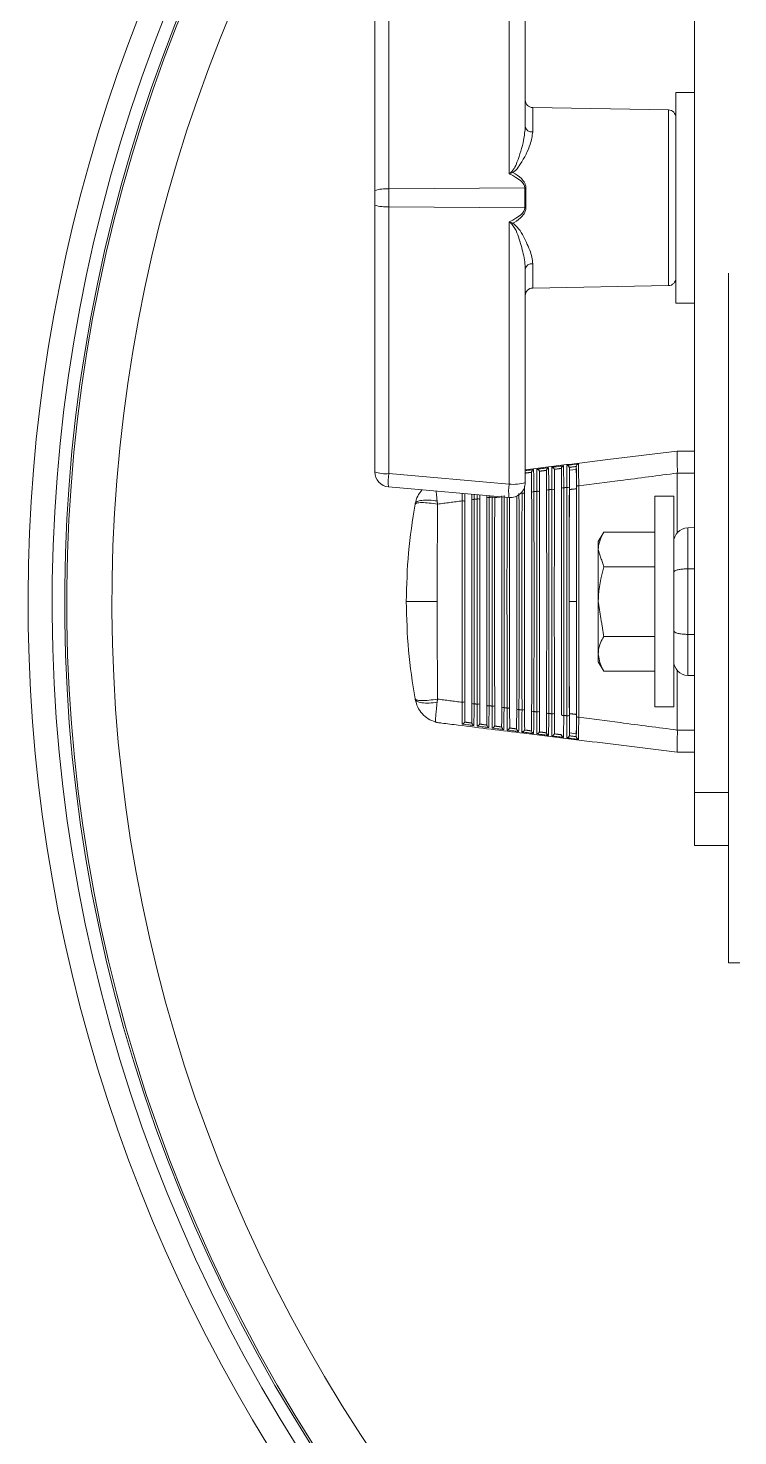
# Model space of a CAD drawing. Extents: x 2 to 136, y 1 to 99.
# Drawn here: x 122.19 to 125.14, y 41.83 to 47.67 of the extents above; entities that cross this region are included whole.
import ezdxf

# ---------------------------------------------------------------- set-up
doc = ezdxf.new("R2010")
doc.units = 0
doc.header["$MEASUREMENT"] = 0
doc.linetypes.add('SLD-Solid', pattern=[0])
doc.layers.add('OBJECT', color=7, linetype='CONTINUOUS')

msp = doc.modelspace()

# ---------------------------------------------------------------- linework, layer by layer
at = {"layer": 'OBJECT', "linetype": 'SLD-Solid', "lineweight": 15}
for p, q in [((124.9586, 44.4974), (124.9586, 53.47)), ((124.1888, 47.0656), (124.1888, 48.1549)), ((123.6306, 46.9962), (123.6306, 48.1043)), ((123.6888, 48.1111), (123.6888, 47.003)), ((124.2556, 48.148), (124.2556, 47.2626)), ((124.9586, 47.4037), (124.8806, 47.4037)), ((124.8806, 47.4037), (124.8806, 46.5287)), ((124.8499, 47.3309), (124.2863, 47.3407)), ((124.2863, 47.3407), (124.2863, 47.2397)), ((124.8499, 46.9662), (124.8499, 47.3309)), ((123.6306, 46.9363), (123.6306, 46.9962)), ((123.6888, 47.003), (124.2529, 47.0074)), ((123.6888, 47.003), (123.6888, 46.9294)), ((124.2529, 46.9251), (124.2529, 47.0074)), ((124.2583, 47.0074), (124.2583, 46.9251)), ((123.6306, 45.8282), (123.6306, 46.9363)), ((123.6888, 46.9294), (124.2529, 46.9251)), ((123.6888, 46.9294), (123.6888, 45.8214)), ((124.8499, 46.6016), (124.8499, 46.9662)), ((124.1888, 45.7776), (124.1888, 46.8669)), ((124.2556, 46.6699), (124.2556, 45.7845)), ((124.2863, 46.6928), (124.2863, 46.5918)), ((125.0986, 43.79), (125.0986, 46.6536)), ((124.2863, 46.5918), (124.8499, 46.6016)), ((124.8806, 46.5287), (124.9586, 46.5287)), ((124.598, 45.8796), (124.8866, 45.915)), ((124.8866, 45.915), (124.9586, 45.915)), ((124.8866, 45.915), (124.8866, 45.915)), ((123.6888, 45.8214), (124.1888, 45.7776)), ((124.315, 45.8268), (124.315, 45.8198)), ((124.377, 45.835), (124.377, 45.8274)), ((124.439, 45.8432), (124.439, 45.835)), ((124.439, 45.835), (124.4672, 45.8385)), ((124.4672, 45.8385), (124.4672, 45.8495)), ((124.9586, 45.8234), (124.8866, 45.8234)), ((124.8866, 45.8233), (124.8866, 45.576)), ((124.1877, 45.7222), (123.6877, 45.7659)), ((124.8716, 45.7275), (124.7936, 45.7275)), ((124.7936, 44.8525), (124.7936, 45.7275)), ((124.8716, 44.8525), (124.8716, 45.7275)), ((124.9586, 45.597), (124.93, 45.5962)), ((124.93, 45.5962), (124.93, 45.4261)), ((124.5809, 45.5787), (124.5586, 45.54)), ((124.5586, 45.54), (124.5586, 45.5065)), ((124.7936, 45.5787), (124.5809, 45.5787)), ((124.5586, 45.5065), (124.5586, 45.29)), ((124.7936, 45.4343), (124.5809, 45.4343)), ((124.93, 45.4261), (124.93, 45.1539)), ((124.5586, 45.0735), (124.5586, 45.29)), ((124.7936, 45.1457), (124.5809, 45.1457)), ((124.93, 45.1539), (124.93, 44.9837)), ((124.5586, 45.0735), (124.5586, 45.04)), ((124.5586, 45.04), (124.5809, 45.0013)), ((124.7936, 45.0013), (124.5809, 45.0013)), ((124.8866, 44.7567), (124.8866, 45.004)), ((124.93, 44.9837), (124.9586, 44.983)), ((124.7936, 44.8525), (124.8716, 44.8525)), ((124.067, 44.7866), (124.067, 44.7906)), ((124.129, 44.7782), (124.129, 44.783)), ((124.191, 44.7698), (124.191, 44.7754)), ((124.253, 44.7615), (124.253, 44.7678)), ((124.2812, 44.7643), (124.2812, 44.7551)), ((124.315, 44.7532), (124.315, 44.7602)), ((124.3432, 44.7567), (124.3432, 44.7468)), ((124.377, 44.745), (124.377, 44.7526)), ((124.439, 44.7368), (124.439, 44.745)), ((124.439, 44.745), (124.4672, 44.7415)), ((124.4672, 44.7415), (124.4672, 44.7305)), ((124.9586, 44.7565), (124.8866, 44.7565)), ((124.598, 44.7004), (124.8866, 44.665)), ((124.8866, 44.665), (124.9586, 44.665)), ((124.8866, 44.665), (124.8866, 44.665)), ((124.9586, 44.4974), (125.0986, 44.4974)), ((124.9586, 44.278), (124.9586, 44.4974)), ((124.9586, 44.278), (125.0986, 44.278)), ((125.0986, 43.79), (125.1466, 43.79))]:
    msp.add_line(p, q, dxfattribs=at)
for centre, radius, start, end in [((128.8466, 45.29), 6.655, 125.7481, 198.09222), ((128.8466, 45.29), 6.655, 198.09222, 54.2519), ((128.8466, 45.29), 6.555, 126.37982, 288.09222), ((128.8466, 45.29), 6.5028, 126.71932, 288.09222), ((128.8466, 45.29), 6.4944, 126.7749, 288.09222), ((128.8466, 45.29), 6.3069, 128.05888, 288.09222), ((124.2869, 47.372), 0.0313, 180, 269), ((124.8494, 47.2996), 0.0313, 0, 89), ((124.2831, 47.2674), 0.0279, 190.06768, 276.69335), ((124.3605, 47.1729), 0.1863, 211.01756, 212.95762), ((123.6751, 46.8686), 0.1351, 84.19914, 109.22362), ((124.2573, 46.4434), 0.564, 89.88967, 90.44335), ((123.6751, 47.0639), 0.1351, 250.77545, 275.80179), ((124.2572, 47.4846), 0.5595, 269.5575, 270.11564), ((124.3612, 46.7592), 0.1871, 147.0468, 148.97803), ((124.2831, 46.6651), 0.0279, 83.30598, 169.93263), ((124.2869, 46.5605), 0.0313, 91, 180), ((124.8494, 46.6329), 0.0313, 271, 0), ((123.6931, 45.8282), 0.0625, 180, 265), ((123.6751, 45.9558), 0.1351, 250.77545, 275.80179), ((123.9091, 45.7893), 0.2226, 171.72422, 186.02713), ((124.409, 45.7456), 0.2226, 171.72243, 186.02951), ((124.1931, 45.7845), 0.0625, 265, 0), ((124.2061, 45.9384), 0.1617, 263.84596, 287.83977), ((124.4132, 45.7496), 0.013, 80.65623, 124.56659), ((124.4304, 45.7497), 0.0146, 57.01252, 100.13674), ((124.4753, 45.7578), 0.0128, 80.56125, 125.03625), ((123.9965, 45.6922), 0.016, 60.26534, 99.32152), ((124.0411, 45.7006), 0.014, 81.22671, 121.69586), ((124.0585, 45.7005), 0.0158, 59.78833, 99.44601), ((124.1032, 45.7088), 0.0138, 81.12557, 122.18513), ((124.1205, 45.7087), 0.0156, 59.31364, 99.56857), ((124.2445, 45.7251), 0.0152, 58.38402, 99.79884), ((124.2892, 45.7333), 0.0133, 80.8346, 123.62705), ((124.3064, 45.7333), 0.015, 57.9288, 99.90933), ((124.3512, 45.7415), 0.0131, 80.7441, 124.1001), ((124.3684, 45.7415), 0.0148, 57.4671, 100.02301), ((124.9316, 45.5363), 0.06, 91.5, 180), ((124.9316, 45.0437), 0.06, 180, 268.5), ((123.9965, 44.8878), 0.016, 260.67474, 299.7384), ((124.0411, 44.8794), 0.014, 238.30414, 278.77329), ((124.0585, 44.8795), 0.0158, 260.55399, 300.21167), ((124.1032, 44.8712), 0.0138, 237.81487, 278.87443), ((124.1205, 44.8713), 0.0156, 260.43143, 300.68636), ((124.1652, 44.8631), 0.0136, 237.33596, 278.96915), ((124.1825, 44.8631), 0.0153, 260.3116, 301.15482), ((124.2272, 44.8549), 0.0134, 236.84512, 279.07294), ((124.2445, 44.8549), 0.0152, 260.20339, 301.61375), ((124.2892, 44.8467), 0.0133, 236.37295, 279.1654), ((124.3064, 44.8467), 0.015, 260.0879, 302.07705), ((124.3512, 44.8385), 0.0131, 235.8999, 279.2559), ((124.3684, 44.8385), 0.0148, 259.97162, 302.5352), ((124.4132, 44.8304), 0.013, 235.43341, 279.34377), ((124.4304, 44.8303), 0.0146, 259.86914, 302.9816), ((124.4753, 44.8222), 0.0128, 234.96375, 279.43875)]:
    msp.add_arc(centre, radius, start, end, dxfattribs=at)
for centre, major_axis, ratio, start_param, end_param in [((118.298, 46.9617), (5.9549, 0.0459), 0.0673, 6.282667, 6.429568), ((118.298, 46.9708), (5.9549, -0.0459), 0.0673, 6.136803, 6.283704), ((124.387, 45.29), (0, 2.2143), 0.008727, 4.498356, 4.926421), ((124.4573, 45.29), (0, 2.217), 0.008727, 1.356281, 1.785312), ((124.449, 45.29), (0, 2.2176), 0.008727, 4.494993, 4.929785), ((124.0233, 45.29), (0, 2.1942), 0.008727, 1.380004, 1.761588), ((124.015, 45.29), (0, 2.1948), 0.008727, 4.518704, 4.906074), ((124.0853, 45.29), (0, 2.1975), 0.008727, 1.376591, 1.765002), ((124.077, 45.29), (0, 2.1981), 0.008727, 4.515292, 4.909486), ((124.1473, 45.29), (0, 2.2007), 0.008727, 1.373185, 1.768407), ((124.139, 45.29), (0, 2.2013), 0.008727, 4.511889, 4.912889), ((124.2093, 45.29), (0, 2.204), 0.008727, 1.373501, 1.771804), ((124.201, 45.29), (0, 2.2046), 0.008727, 4.508493, 4.912379), ((124.2713, 45.29), (0, 2.2072), 0.008727, 1.366399, 1.775193), ((124.263, 45.29), (0, 2.2078), 0.008727, 4.505106, 4.919672), ((124.3333, 45.29), (0, 2.2105), 0.008727, 1.363019, 1.778574), ((124.325, 45.29), (0, 2.2111), 0.008727, 4.501727, 4.923051), ((124.3953, 45.29), (0, 2.2137), 0.008727, 1.359646, 1.781947)]:
    msp.add_ellipse(centre, major_axis=major_axis, ratio=ratio, start_param=start_param, end_param=end_param, dxfattribs=at)
for points, knots in [([(124.2009, 47.0769), (124.2037, 47.0804), (124.2126, 47.0917), (124.2295, 47.136), (124.2497, 47.1961), (124.2539, 47.2436), (124.2556, 47.2626)], [0, 0, 0, 0, 0.064646, 0.203963, 0.682761, 1, 1, 1, 1]), ([(124.2863, 47.2397), (124.2838, 47.2229), (124.2776, 47.181), (124.2473, 47.125), (124.2208, 47.0842), (124.2084, 47.0747), (124.2042, 47.0715)], [0, 0, 0, 0, 0.316206, 0.785838, 0.927565, 1, 1, 1, 1]), ([(124.1888, 47.0656), (124.1889, 47.0656), (124.1928, 47.0695), (124.1969, 47.0732), (124.2009, 47.0769)], [0, 0, 0, 0, 0.023642, 1, 1, 1, 1]), ([(124.2042, 47.0715), (124.1992, 47.0696), (124.194, 47.0677), (124.1889, 47.0656), (124.1888, 47.0656)], [0, 0, 0, 0, 0.976238, 1, 1, 1, 1]), ([(124.2042, 47.0715), (124.2165, 47.0638), (124.2354, 47.0519), (124.2508, 47.0327), (124.257, 47.0193), (124.2578, 47.0123), (124.2583, 47.0074)], [0, 0, 0, 0, 0.495882, 0.76116, 0.830865, 1, 1, 1, 1]), ([(124.2583, 46.9251), (124.2577, 46.9202), (124.2562, 46.9072), (124.2395, 46.8846), (124.2199, 46.8703), (124.2061, 46.862), (124.2042, 46.861)], [0, 0, 0, 0, 0.169268, 0.444071, 0.927203, 1, 1, 1, 1]), ([(124.1888, 46.8669), (124.1889, 46.8669), (124.194, 46.8648), (124.1992, 46.8629), (124.2042, 46.861)], [0, 0, 0, 0, 0.023762, 1, 1, 1, 1]), ([(124.2009, 46.8556), (124.1969, 46.8593), (124.1928, 46.863), (124.1889, 46.8669), (124.1888, 46.8669)], [0, 0, 0, 0, 0.976345, 1, 1, 1, 1]), ([(124.2556, 46.6699), (124.2551, 46.6799), (124.2536, 46.7113), (124.2381, 46.7675), (124.2236, 46.8231), (124.2049, 46.8499), (124.2009, 46.8556)], [0, 0, 0, 0, 0.169973, 0.533451, 0.900123, 1, 1, 1, 1]), ([(124.2042, 46.861), (124.2102, 46.8558), (124.236, 46.8334), (124.2606, 46.7803), (124.2833, 46.7292), (124.2856, 46.7017), (124.2863, 46.6928)], [0, 0, 0, 0, 0.109036, 0.471893, 0.829046, 1, 1, 1, 1]), ([(124.8866, 45.915), (124.8863, 45.9136), (124.8858, 45.9109), (124.8859, 45.8901), (124.8867, 45.8604), (124.8867, 45.8355), (124.8866, 45.8234)], [0, 0, 0, 0, 0.253584, 0.507164, 0.760847, 1, 1, 1, 1]), ([(124.2556, 45.8332), (124.2576, 45.8335), (124.2691, 45.835), (124.2805, 45.8364), (124.2899, 45.8377)], [0, 0, 0, 0, 0.17624, 1, 1, 1, 1]), ([(124.2818, 45.7444), (124.2818, 45.7562), (124.2817, 45.78), (124.2815, 45.8088), (124.2813, 45.8196), (124.2812, 45.8249)], [0, 0, 0, 0, 0.336461, 0.673002, 1, 1, 1, 1]), ([(124.2899, 45.8377), (124.2899, 45.8377), (124.2892, 45.8374), (124.2872, 45.8364), (124.2846, 45.8339), (124.2823, 45.8304), (124.2817, 45.8279), (124.2814, 45.8268)], [0, 0, 0, 0, 0.00795, 0.189267, 0.535069, 0.793245, 1, 1, 1, 1]), ([(124.2899, 45.8377), (124.2899, 45.837), (124.29, 45.8344), (124.2902, 45.8252), (124.2906, 45.8043), (124.291, 45.7747), (124.2912, 45.7541), (124.2913, 45.7464)], [0, 0, 0, 0, 0.058943, 0.211284, 0.515533, 0.820091, 1, 1, 1, 1]), ([(124.3039, 45.748), (124.3038, 45.7545), (124.3037, 45.7741), (124.3036, 45.8035), (124.3036, 45.826), (124.3037, 45.8359), (124.3038, 45.8388), (124.3038, 45.8395)], [0, 0, 0, 0, 0.151845, 0.458695, 0.765102, 0.940995, 1, 1, 1, 1]), ([(124.3038, 45.8395), (124.3104, 45.8404), (124.3265, 45.8425), (124.3425, 45.8445), (124.3519, 45.8458)], [0, 0, 0, 0, 0.412496, 1, 1, 1, 1]), ([(124.3141, 45.8311), (124.3136, 45.8321), (124.3125, 45.8343), (124.3097, 45.8371), (124.3067, 45.8388), (124.3046, 45.8394), (124.3039, 45.8395), (124.3038, 45.8395)], [0, 0, 0, 0, 0.20748, 0.460446, 0.790801, 0.991849, 1, 1, 1, 1]), ([(124.3141, 45.8311), (124.3141, 45.8311), (124.3146, 45.8299), (124.315, 45.8285), (124.315, 45.827), (124.315, 45.8268)], [0, 0, 0, 0, 0.022524, 0.828115, 1, 1, 1, 1]), ([(124.315, 45.8268), (124.3149, 45.8213), (124.3147, 45.8105), (124.3145, 45.7815), (124.3144, 45.7578), (124.3144, 45.746)], [0, 0, 0, 0, 0.332714, 0.665367, 1, 1, 1, 1]), ([(124.3439, 45.7523), (124.3438, 45.7642), (124.3438, 45.7879), (124.3435, 45.8171), (124.3433, 45.8278), (124.3432, 45.8332)], [0, 0, 0, 0, 0.332168, 0.664412, 1, 1, 1, 1]), ([(124.3519, 45.8458), (124.3519, 45.8458), (124.3511, 45.8455), (124.3491, 45.8444), (124.3464, 45.8419), (124.3442, 45.8384), (124.3436, 45.836), (124.3434, 45.8349)], [0, 0, 0, 0, 0.007882, 0.210617, 0.547452, 0.798167, 1, 1, 1, 1]), ([(124.3519, 45.8458), (124.3519, 45.8451), (124.352, 45.8426), (124.3522, 45.8338), (124.3526, 45.8133), (124.353, 45.7835), (124.3532, 45.7625), (124.3533, 45.7544)], [0, 0, 0, 0, 0.059218, 0.209832, 0.510595, 0.811654, 1, 1, 1, 1]), ([(124.3658, 45.7561), (124.3658, 45.7625), (124.3657, 45.7821), (124.3655, 45.8114), (124.3656, 45.8341), (124.3657, 45.8441), (124.3658, 45.8469), (124.3658, 45.8476)], [0, 0, 0, 0, 0.150135, 0.453531, 0.756488, 0.940721, 1, 1, 1, 1]), ([(124.3658, 45.8476), (124.3724, 45.8484), (124.3885, 45.8505), (124.4045, 45.8526), (124.4139, 45.8538)], [0, 0, 0, 0, 0.412531, 1, 1, 1, 1]), ([(124.3762, 45.8391), (124.3757, 45.8401), (124.3746, 45.8423), (124.3718, 45.8451), (124.3688, 45.8469), (124.3667, 45.8475), (124.3659, 45.8476), (124.3658, 45.8476)], [0, 0, 0, 0, 0.203485, 0.450054, 0.7731, 0.99194, 1, 1, 1, 1]), ([(124.3762, 45.8391), (124.3765, 45.838), (124.377, 45.8366), (124.377, 45.8352), (124.377, 45.835)], [0, 0, 0, 0, 0.835979, 1, 1, 1, 1]), ([(124.377, 45.835), (124.3769, 45.8297), (124.3767, 45.8193), (124.3765, 45.7903), (124.3764, 45.7662), (124.3764, 45.754)], [0, 0, 0, 0, 0.328437, 0.656814, 1, 1, 1, 1]), ([(124.4059, 45.7603), (124.4058, 45.7722), (124.4058, 45.7958), (124.4055, 45.8253), (124.4053, 45.8359), (124.4052, 45.8414)], [0, 0, 0, 0, 0.328087, 0.656252, 1, 1, 1, 1]), ([(124.4139, 45.8538), (124.4139, 45.8538), (124.413, 45.8535), (124.4109, 45.8524), (124.4083, 45.8499), (124.4061, 45.8464), (124.4056, 45.844), (124.4053, 45.8429)], [0, 0, 0, 0, 0.007814, 0.231079, 0.559206, 0.802814, 1, 1, 1, 1]), ([(124.4139, 45.8538), (124.4139, 45.8532), (124.414, 45.8509), (124.4142, 45.8423), (124.4146, 45.8222), (124.415, 45.7924), (124.4153, 45.771), (124.4154, 45.7624)], [0, 0, 0, 0, 0.059496, 0.20846, 0.505894, 0.803609, 1, 1, 1, 1]), ([(124.4278, 45.7641), (124.4278, 45.7705), (124.4276, 45.7901), (124.4275, 45.8193), (124.4276, 45.8422), (124.4277, 45.8522), (124.4278, 45.855), (124.4278, 45.8556)], [0, 0, 0, 0, 0.148505, 0.448597, 0.748256, 0.940445, 1, 1, 1, 1]), ([(124.4278, 45.8556), (124.4344, 45.8565), (124.4505, 45.8586), (124.4665, 45.8606), (124.4759, 45.8619)], [0, 0, 0, 0, 0.412559, 1, 1, 1, 1]), ([(124.4383, 45.8471), (124.4378, 45.8481), (124.4368, 45.8501), (124.4344, 45.8528), (124.4314, 45.8548), (124.429, 45.8555), (124.4279, 45.8556), (124.4278, 45.8556)], [0, 0, 0, 0, 0.199293, 0.397083, 0.700898, 0.992019, 1, 1, 1, 1]), ([(124.4383, 45.8471), (124.4386, 45.846), (124.439, 45.8447), (124.439, 45.8434), (124.439, 45.8432)], [0, 0, 0, 0, 0.843623, 1, 1, 1, 1]), ([(124.439, 45.8432), (124.4389, 45.8381), (124.4387, 45.828), (124.4385, 45.7991), (124.4384, 45.7746), (124.4384, 45.7619)], [0, 0, 0, 0, 0.324373, 0.648691, 1, 1, 1, 1]), ([(124.4385, 45.7552), (124.4385, 45.7681), (124.4386, 45.794), (124.4388, 45.8204), (124.4389, 45.8313), (124.439, 45.835)], [0, 0, 0, 0, 0.396562, 0.793191, 1, 1, 1, 1]), ([(124.4679, 45.7683), (124.4679, 45.7801), (124.4678, 45.8038), (124.4676, 45.8335), (124.4674, 45.844), (124.4672, 45.8495)], [0, 0, 0, 0, 0.324207, 0.64849, 1, 1, 1, 1]), ([(124.4672, 45.8385), (124.4673, 45.831), (124.4675, 45.8159), (124.4677, 45.7858), (124.4678, 45.7657), (124.4678, 45.7584)], [0, 0, 0, 0, 0.390005, 0.779955, 1, 1, 1, 1]), ([(124.4759, 45.8619), (124.4759, 45.8618), (124.4749, 45.8615), (124.4728, 45.8604), (124.4701, 45.8578), (124.4681, 45.8543), (124.4676, 45.852), (124.4673, 45.8509)], [0, 0, 0, 0, 0.007749, 0.250693, 0.570356, 0.807216, 1, 1, 1, 1]), ([(124.4759, 45.8619), (124.4759, 45.8612), (124.476, 45.859), (124.4762, 45.8508), (124.4766, 45.831), (124.477, 45.8012), (124.4773, 45.7794), (124.4774, 45.7705)], [0, 0, 0, 0, 0.059775, 0.20716, 0.501411, 0.795934, 1, 1, 1, 1]), ([(124.8866, 45.8233), (124.8073, 45.813), (124.6709, 45.7954), (124.5345, 45.7778), (124.4774, 45.7705)], [0, 0, 0, 0, 0.58145, 1, 1, 1, 1]), ([(124.4154, 45.7624), (124.4154, 45.7559), (124.4154, 45.7233), (124.4156, 45.5855), (124.4158, 45.3637), (124.4158, 45.079), (124.4155, 44.9047), (124.4154, 44.8176)], [0, 0, 0, 0, 0.021019, 0.105106, 0.44228, 0.72114, 1, 1, 1, 1]), ([(124.4278, 44.8159), (124.4278, 44.8225), (124.4278, 44.8551), (124.4275, 44.9929), (124.4273, 45.2152), (124.4274, 45.501), (124.4277, 45.6764), (124.4278, 45.7641)], [0, 0, 0, 0, 0.020947, 0.104745, 0.44076, 0.72038, 1, 1, 1, 1]), ([(124.4774, 45.7705), (124.4774, 45.7639), (124.4774, 45.7314), (124.4777, 45.5936), (124.4779, 45.3691), (124.4778, 45.0789), (124.4775, 44.8993), (124.4774, 44.8095)], [0, 0, 0, 0, 0.020664, 0.103331, 0.434809, 0.717404, 1, 1, 1, 1]), ([(123.7982, 45.6943), (123.7998, 45.6961), (123.8031, 45.6998), (123.8246, 45.7015), (123.8552, 45.7), (123.8793, 45.6964), (123.891, 45.6947)], [0, 0, 0, 0, 0.24117, 0.5, 0.758828, 1, 1, 1, 1]), ([(123.7987, 45.6967), (123.8014, 45.7074), (123.8068, 45.7284), (123.82, 45.7455), (123.8265, 45.7538)], [0, 0, 0, 0, 0.512701, 1, 1, 1, 1]), ([(123.7987, 45.6967), (123.8004, 45.6997), (123.8041, 45.7058), (123.8251, 45.7109), (123.8549, 45.712), (123.8783, 45.7092), (123.8896, 45.7079)], [0, 0, 0, 0, 0.241561, 0.499999, 0.758437, 1, 1, 1, 1]), ([(123.8853, 45.7486), (123.8857, 45.745), (123.8868, 45.7334), (123.8884, 45.7183), (123.8896, 45.7079)], [0, 0, 0, 0, 0.312759, 1, 1, 1, 1]), ([(123.9939, 44.872), (123.9939, 44.8786), (123.9939, 44.9113), (123.9937, 45.0498), (123.9935, 45.2536), (123.9936, 45.5007), (123.9938, 45.6389), (123.9939, 45.708)], [0, 0, 0, 0, 0.023792, 0.118973, 0.500647, 0.750324, 1, 1, 1, 1]), ([(123.9939, 45.708), (123.9939, 45.7146), (123.9938, 45.7258), (123.9938, 45.7353), (123.9938, 45.7392)], [0, 0, 0, 0, 0.5944, 1, 1, 1, 1]), ([(124.0046, 45.7382), (124.0046, 45.7368), (124.0045, 45.7275), (124.0045, 45.7159), (124.0045, 45.7061)], [0, 0, 0, 0, 0.15458, 1, 1, 1, 1]), ([(124.043, 45.7348), (124.043, 45.7337), (124.0431, 45.7275), (124.0432, 45.7203), (124.0433, 45.7144)], [0, 0, 0, 0, 0.178084, 1, 1, 1, 1]), ([(124.0433, 45.7144), (124.0433, 45.7078), (124.0433, 45.6751), (124.0435, 45.5367), (124.0437, 45.3308), (124.0436, 45.0792), (124.0434, 44.9368), (124.0433, 44.8656)], [0, 0, 0, 0, 0.02343, 0.117164, 0.493037, 0.746519, 1, 1, 1, 1]), ([(124.0559, 44.864), (124.0559, 44.8705), (124.0559, 44.9033), (124.0557, 45.0416), (124.0555, 45.2481), (124.0556, 45.5008), (124.0558, 45.6443), (124.0559, 45.716)], [0, 0, 0, 0, 0.023339, 0.116711, 0.491126, 0.745563, 1, 1, 1, 1]), ([(124.1053, 45.7224), (124.1053, 45.7158), (124.1053, 45.6831), (124.1056, 45.5448), (124.1057, 45.3362), (124.1056, 45.0792), (124.1054, 44.9315), (124.1053, 44.8576)], [0, 0, 0, 0, 0.022991, 0.114969, 0.483793, 0.741896, 1, 1, 1, 1]), ([(124.1179, 44.856), (124.1179, 44.8625), (124.1178, 44.8952), (124.1176, 45.0335), (124.1175, 45.2426), (124.1176, 45.5008), (124.1178, 45.6496), (124.1179, 45.724)], [0, 0, 0, 0, 0.022904, 0.114532, 0.481956, 0.740978, 1, 1, 1, 1]), ([(124.1673, 45.7304), (124.1673, 45.7239), (124.1674, 45.6912), (124.1676, 45.553), (124.1677, 45.3417), (124.1676, 45.0792), (124.1674, 44.9261), (124.1673, 44.8496)], [0, 0, 0, 0, 0.022568, 0.112852, 0.474885, 0.737443, 1, 1, 1, 1]), ([(124.1799, 44.848), (124.1799, 44.8545), (124.1798, 44.8872), (124.1796, 45.0254), (124.1795, 45.2372), (124.1795, 45.4978), (124.1798, 45.6489), (124.1799, 45.7229)], [0, 0, 0, 0, 0.02272, 0.113615, 0.478094, 0.744305, 1, 1, 1, 1]), ([(124.2293, 45.7384), (124.2293, 45.7319), (124.2294, 45.6992), (124.2296, 45.5611), (124.2297, 45.3472), (124.2297, 45.0791), (124.2294, 44.9208), (124.2293, 44.8416)], [0, 0, 0, 0, 0.02216, 0.110812, 0.466297, 0.733148, 1, 1, 1, 1]), ([(124.2419, 44.84), (124.2419, 44.8465), (124.2418, 44.8792), (124.2416, 45.0173), (124.2414, 45.2317), (124.2415, 45.5009), (124.2418, 45.6603), (124.2419, 45.74)], [0, 0, 0, 0, 0.022079, 0.110409, 0.464597, 0.732299, 1, 1, 1, 1]), ([(124.2913, 45.7464), (124.2913, 45.7399), (124.2914, 45.7073), (124.2916, 45.5692), (124.2918, 45.3527), (124.2917, 45.0791), (124.2914, 44.9154), (124.2913, 44.8336)], [0, 0, 0, 0, 0.021766, 0.108843, 0.45801, 0.729005, 1, 1, 1, 1]), ([(124.3039, 44.832), (124.3039, 44.8385), (124.3038, 44.8711), (124.3036, 45.0092), (124.3034, 45.2262), (124.3035, 45.5009), (124.3037, 45.6657), (124.3039, 45.748)], [0, 0, 0, 0, 0.021688, 0.108455, 0.456373, 0.728186, 1, 1, 1, 1]), ([(124.3533, 45.7544), (124.3533, 45.7479), (124.3534, 45.7153), (124.3536, 45.5773), (124.3538, 45.3582), (124.3537, 45.079), (124.3535, 44.91), (124.3533, 44.8256)], [0, 0, 0, 0, 0.021386, 0.106942, 0.450009, 0.725004, 1, 1, 1, 1]), ([(124.3658, 44.8239), (124.3658, 44.8305), (124.3658, 44.8631), (124.3656, 45.001), (124.3654, 45.2207), (124.3655, 45.501), (124.3657, 45.671), (124.3658, 45.7561)], [0, 0, 0, 0, 0.021311, 0.106568, 0.448432, 0.724216, 1, 1, 1, 1]), ([(124.4385, 45.7552), (124.4383, 45.6619), (124.4381, 45.5079), (124.4381, 45.3516), (124.438, 45.29)], [0, 0, 0, 0, 0.605765, 1, 1, 1, 1]), ([(124.4682, 45.29), (124.4682, 45.3688), (124.4682, 45.5263), (124.4679, 45.6811), (124.4678, 45.7584)], [0, 0, 0, 0, 0.500491, 1, 1, 1, 1]), ([(123.7616, 45.29), (123.7632, 45.3578), (123.7662, 45.4934), (123.7876, 45.6273), (123.7982, 45.6943)], [0, 0, 0, 0, 0.5, 1, 1, 1, 1]), ([(123.891, 45.6947), (123.8907, 45.6282), (123.8901, 45.4941), (123.89, 45.3584), (123.89, 45.29)], [0, 0, 0, 0, 0.496376, 1, 1, 1, 1]), ([(124.5586, 45.5065), (124.5586, 45.5082), (124.559, 45.5326), (124.5704, 45.5565), (124.5809, 45.5787)], [0, 0, 0, 0, 0.070214, 1, 1, 1, 1]), ([(124.5586, 45.29), (124.5586, 45.2934), (124.559, 45.3422), (124.5704, 45.3899), (124.5809, 45.4343)], [0, 0, 0, 0, 0.070214, 1, 1, 1, 1]), ([(124.93, 45.4261), (124.9234, 45.4259), (124.9103, 45.4256), (124.8929, 45.4231), (124.8796, 45.4195), (124.8729, 45.4153), (124.8716, 45.4125), (124.8716, 45.4113), (124.8716, 45.4113)], [0, 0, 0, 0, 0.210792, 0.421497, 0.634658, 0.853326, 0.995327, 1, 1, 1, 1]), ([(123.7616, 45.29), (123.7632, 45.2222), (123.7662, 45.0866), (123.7876, 44.9527), (123.7982, 44.8857)], [0, 0, 0, 0, 0.5, 1, 1, 1, 1]), ([(123.7616, 45.29), (123.7634, 45.29), (123.7671, 45.29), (123.7965, 45.29), (123.8395, 45.29), (123.8736, 45.29), (123.89, 45.29)], [0, 0, 0, 0, 0.240773, 0.5, 0.759226, 1, 1, 1, 1]), ([(123.891, 44.8853), (123.8907, 44.9518), (123.8901, 45.0859), (123.89, 45.2216), (123.89, 45.29)], [0, 0, 0, 0, 0.496376, 1, 1, 1, 1]), ([(124.4385, 44.8248), (124.4383, 44.9181), (124.4381, 45.0721), (124.4381, 45.2284), (124.438, 45.29)], [0, 0, 0, 0, 0.605766, 1, 1, 1, 1]), ([(124.4682, 45.29), (124.4682, 45.2112), (124.4682, 45.0537), (124.4679, 44.8989), (124.4678, 44.8216)], [0, 0, 0, 0, 0.500491, 1, 1, 1, 1]), ([(124.5586, 45.0735), (124.5589, 45.0792), (124.5599, 45.1036), (124.5718, 45.1274), (124.5809, 45.1457)], [0, 0, 0, 0, 0.231849, 1, 1, 1, 1]), ([(124.8716, 45.1687), (124.8716, 45.1687), (124.8716, 45.1675), (124.8729, 45.1647), (124.8796, 45.1605), (124.8929, 45.1569), (124.9103, 45.1544), (124.9234, 45.1541), (124.93, 45.1539)], [0, 0, 0, 0, 0.004673, 0.146674, 0.365342, 0.578502, 0.789208, 1, 1, 1, 1]), ([(124.5809, 45.0013), (124.5782, 45.0063), (124.565, 45.0298), (124.5614, 45.0542), (124.5586, 45.0735)], [0, 0, 0, 0, 0.211001, 1, 1, 1, 1]), ([(123.7982, 44.8857), (123.7998, 44.8839), (123.8031, 44.8802), (123.8246, 44.8785), (123.8552, 44.88), (123.8793, 44.8836), (123.891, 44.8853)], [0, 0, 0, 0, 0.24117, 0.5, 0.758828, 1, 1, 1, 1]), ([(123.7987, 44.8833), (123.8004, 44.8803), (123.8041, 44.8742), (123.8251, 44.8691), (123.8549, 44.868), (123.8783, 44.8708), (123.8896, 44.8721)], [0, 0, 0, 0, 0.24156, 0.499999, 0.758437, 1, 1, 1, 1]), ([(123.7987, 44.8833), (123.8015, 44.8726), (123.8072, 44.8513), (123.8264, 44.824), (123.8515, 44.8019), (123.8721, 44.794), (123.8824, 44.79)], [0, 0, 0, 0, 0.250001, 0.499999, 0.750001, 1, 1, 1, 1]), ([(123.8824, 44.79), (123.8824, 44.7927), (123.8824, 44.7982), (123.8839, 44.8169), (123.8862, 44.8416), (123.8885, 44.862), (123.8896, 44.8721)], [0, 0, 0, 0, 0.25, 0.5, 0.75, 1, 1, 1, 1]), ([(123.9938, 44.7816), (123.9938, 44.7824), (123.9938, 44.7856), (123.9937, 44.7963), (123.9936, 44.8193), (123.9938, 44.8483), (123.9939, 44.8667), (123.9939, 44.872)], [0, 0, 0, 0, 0.057678, 0.219414, 0.543376, 0.867765, 1, 1, 1, 1]), ([(124.0045, 44.8739), (124.0045, 44.8619), (124.0046, 44.838), (124.0048, 44.8107), (124.0049, 44.7998), (124.005, 44.795)], [0, 0, 0, 0, 0.36119, 0.722456, 1, 1, 1, 1]), ([(124.0332, 44.7884), (124.0333, 44.7946), (124.0335, 44.807), (124.0337, 44.836), (124.0338, 44.8577), (124.0338, 44.8675)], [0, 0, 0, 0, 0.352894, 0.705725, 1, 1, 1, 1]), ([(124.0433, 44.8656), (124.0432, 44.8591), (124.043, 44.8395), (124.0426, 44.8099), (124.0422, 44.7884), (124.042, 44.7787), (124.0419, 44.7759), (124.0419, 44.7751)], [0, 0, 0, 0, 0.16013, 0.483002, 0.805362, 0.942123, 1, 1, 1, 1]), ([(124.0558, 44.7733), (124.0558, 44.7741), (124.0558, 44.7772), (124.0557, 44.7875), (124.0556, 44.8101), (124.0557, 44.8393), (124.0559, 44.8582), (124.0559, 44.864)], [0, 0, 0, 0, 0.057935, 0.217495, 0.53703, 0.856978, 1, 1, 1, 1]), ([(124.0664, 44.8659), (124.0665, 44.854), (124.0665, 44.8301), (124.0667, 44.8024), (124.0669, 44.7915), (124.067, 44.7866)], [0, 0, 0, 0, 0.355595, 0.711266, 1, 1, 1, 1]), ([(124.0952, 44.78), (124.0953, 44.786), (124.0955, 44.798), (124.0957, 44.827), (124.0958, 44.8492), (124.0958, 44.8596)], [0, 0, 0, 0, 0.347531, 0.695004, 1, 1, 1, 1]), ([(124.1053, 44.8576), (124.1052, 44.8511), (124.105, 44.8315), (124.1046, 44.802), (124.1042, 44.7802), (124.104, 44.7705), (124.1039, 44.7676), (124.1039, 44.7668)], [0, 0, 0, 0, 0.158034, 0.476674, 0.794816, 0.94186, 1, 1, 1, 1]), ([(124.1178, 44.765), (124.1178, 44.7658), (124.1178, 44.7687), (124.1176, 44.7788), (124.1176, 44.801), (124.1177, 44.8303), (124.1179, 44.8497), (124.1179, 44.856)], [0, 0, 0, 0, 0.058197, 0.215687, 0.531014, 0.846742, 1, 1, 1, 1]), ([(124.1284, 44.8579), (124.1285, 44.846), (124.1285, 44.8221), (124.1287, 44.7941), (124.1289, 44.7832), (124.129, 44.7782)], [0, 0, 0, 0, 0.350316, 0.700706, 1, 1, 1, 1]), ([(124.1572, 44.7716), (124.1573, 44.7775), (124.1575, 44.7891), (124.1577, 44.8181), (124.1578, 44.8407), (124.1578, 44.8516)], [0, 0, 0, 0, 0.342467, 0.684876, 1, 1, 1, 1]), ([(124.1673, 44.8496), (124.1672, 44.8431), (124.167, 44.8235), (124.1666, 44.7941), (124.1662, 44.7721), (124.166, 44.7622), (124.1659, 44.7594), (124.1659, 44.7586)], [0, 0, 0, 0, 0.156042, 0.470657, 0.78478, 0.941595, 1, 1, 1, 1]), ([(124.1798, 44.7568), (124.1798, 44.7576), (124.1798, 44.7604), (124.1796, 44.7701), (124.1796, 44.7919), (124.1797, 44.8214), (124.1798, 44.8412), (124.1799, 44.848)], [0, 0, 0, 0, 0.058463, 0.213981, 0.525305, 0.837021, 1, 1, 1, 1]), ([(124.1904, 44.85), (124.1904, 44.838), (124.1905, 44.8142), (124.1907, 44.7859), (124.1909, 44.775), (124.191, 44.7698)], [0, 0, 0, 0, 0.345327, 0.690724, 1, 1, 1, 1]), ([(124.2192, 44.7633), (124.2193, 44.769), (124.2195, 44.7802), (124.2197, 44.8092), (124.2198, 44.8323), (124.2198, 44.8436)], [0, 0, 0, 0, 0.337674, 0.675297, 1, 1, 1, 1]), ([(124.2293, 44.8416), (124.2292, 44.8351), (124.229, 44.8155), (124.2286, 44.7861), (124.2282, 44.7639), (124.228, 44.754), (124.2279, 44.7512), (124.2279, 44.7504)], [0, 0, 0, 0, 0.154143, 0.464926, 0.775221, 0.941326, 1, 1, 1, 1]), ([(124.2418, 44.7486), (124.2418, 44.7494), (124.2417, 44.7521), (124.2416, 44.7615), (124.2416, 44.7828), (124.2417, 44.8124), (124.2418, 44.8327), (124.2419, 44.84)], [0, 0, 0, 0, 0.05873, 0.212373, 0.519885, 0.827778, 1, 1, 1, 1]), ([(124.2524, 44.842), (124.2524, 44.8301), (124.2525, 44.8062), (124.2527, 44.7776), (124.2529, 44.7667), (124.253, 44.7615)], [0, 0, 0, 0, 0.340601, 0.681276, 1, 1, 1, 1]), ([(124.2812, 44.7551), (124.2813, 44.7605), (124.2815, 44.7714), (124.2817, 44.8003), (124.2818, 44.8238), (124.2818, 44.8356)], [0, 0, 0, 0, 0.333137, 0.666225, 1, 1, 1, 1]), ([(124.2913, 44.8336), (124.2912, 44.8271), (124.291, 44.8075), (124.2906, 44.7782), (124.2902, 44.7558), (124.29, 44.7459), (124.2899, 44.743), (124.2899, 44.7423)], [0, 0, 0, 0, 0.152334, 0.459462, 0.76611, 0.941055, 1, 1, 1, 1]), ([(124.3038, 44.7405), (124.3038, 44.7412), (124.3037, 44.7438), (124.3036, 44.7529), (124.3036, 44.7738), (124.3037, 44.8036), (124.3038, 44.8242), (124.3039, 44.832)], [0, 0, 0, 0, 0.059003, 0.210856, 0.514735, 0.818981, 1, 1, 1, 1]), ([(124.3144, 44.834), (124.3144, 44.8221), (124.3145, 44.7983), (124.3147, 44.7694), (124.3149, 44.7586), (124.315, 44.7532)], [0, 0, 0, 0, 0.336124, 0.67232, 1, 1, 1, 1]), ([(124.3432, 44.7468), (124.3433, 44.7521), (124.3435, 44.7626), (124.3438, 44.7915), (124.3438, 44.8154), (124.3439, 44.8276)], [0, 0, 0, 0, 0.328836, 0.657621, 1, 1, 1, 1]), ([(124.3533, 44.8256), (124.3533, 44.8191), (124.353, 44.7996), (124.3526, 44.7703), (124.3522, 44.7477), (124.352, 44.7377), (124.3519, 44.7349), (124.3519, 44.7342)], [0, 0, 0, 0, 0.150604, 0.454244, 0.75741, 0.94078, 1, 1, 1, 1]), ([(124.3658, 44.7324), (124.3658, 44.7331), (124.3657, 44.7355), (124.3656, 44.7444), (124.3655, 44.7649), (124.3656, 44.7947), (124.3658, 44.8158), (124.3658, 44.8239)], [0, 0, 0, 0, 0.059275, 0.20942, 0.509832, 0.810598, 1, 1, 1, 1]), ([(124.3764, 44.826), (124.3764, 44.8142), (124.3765, 44.7904), (124.3767, 44.7611), (124.3769, 44.7504), (124.377, 44.745)], [0, 0, 0, 0, 0.331872, 0.663815, 1, 1, 1, 1]), ([(124.4385, 44.8248), (124.4385, 44.8119), (124.4386, 44.786), (124.4388, 44.7596), (124.4389, 44.7487), (124.439, 44.745)], [0, 0, 0, 0, 0.396565, 0.793191, 1, 1, 1, 1]), ([(123.8915, 44.7877), (123.8972, 44.787), (123.9256, 44.7834), (124.045, 44.7687), (124.2748, 44.7402), (124.4819, 44.7147), (124.598, 44.7004)], [0, 0, 0, 0, 0.024148, 0.120739, 0.507103, 1, 1, 1, 1]), ([(123.9938, 44.7816), (123.9939, 44.7816), (123.9942, 44.7816), (123.9959, 44.7821), (123.9986, 44.7836), (124.0018, 44.7864), (124.0032, 44.7887), (124.0038, 44.7897)], [0, 0, 0, 0, 0.008657, 0.099987, 0.471205, 0.763092, 1, 1, 1, 1]), ([(124.0419, 44.7751), (124.0353, 44.776), (124.0193, 44.7781), (124.0033, 44.7803), (123.9938, 44.7816)], [0, 0, 0, 0, 0.412316, 1, 1, 1, 1]), ([(124.005, 44.795), (124.0049, 44.7937), (124.0047, 44.7918), (124.004, 44.7902), (124.0038, 44.7897)], [0, 0, 0, 0, 0.730763, 1, 1, 1, 1]), ([(124.0335, 44.7858), (124.0335, 44.7861), (124.0333, 44.787), (124.0333, 44.7878), (124.0332, 44.7884)], [0, 0, 0, 0, 0.349987, 1, 1, 1, 1]), ([(124.0335, 44.7858), (124.0339, 44.7846), (124.0347, 44.782), (124.0373, 44.7783), (124.0399, 44.7762), (124.0415, 44.7753), (124.0419, 44.7751), (124.0419, 44.7751)], [0, 0, 0, 0, 0.229436, 0.521608, 0.905438, 0.991724, 1, 1, 1, 1]), ([(124.0558, 44.7733), (124.0559, 44.7733), (124.0563, 44.7733), (124.0581, 44.7738), (124.0608, 44.7753), (124.0639, 44.7782), (124.0653, 44.7805), (124.0658, 44.7815)], [0, 0, 0, 0, 0.008536, 0.122926, 0.485789, 0.76931, 1, 1, 1, 1]), ([(124.1039, 44.7668), (124.0973, 44.7677), (124.0813, 44.7699), (124.0652, 44.772), (124.0558, 44.7733)], [0, 0, 0, 0, 0.412358, 1, 1, 1, 1]), ([(124.067, 44.7866), (124.0669, 44.7852), (124.0667, 44.7835), (124.066, 44.7819), (124.0658, 44.7815)], [0, 0, 0, 0, 0.75054, 1, 1, 1, 1]), ([(124.0955, 44.7776), (124.0954, 44.7778), (124.0953, 44.7786), (124.0953, 44.7795), (124.0952, 44.78)], [0, 0, 0, 0, 0.324274, 1, 1, 1, 1]), ([(124.0955, 44.7776), (124.0958, 44.7764), (124.0966, 44.7738), (124.0991, 44.7702), (124.1017, 44.768), (124.1035, 44.7671), (124.1039, 44.7669), (124.1039, 44.7668)], [0, 0, 0, 0, 0.223254, 0.506265, 0.880289, 0.991792, 1, 1, 1, 1]), ([(124.1178, 44.765), (124.1179, 44.765), (124.1184, 44.7651), (124.1202, 44.7656), (124.1231, 44.7672), (124.1261, 44.77), (124.1274, 44.7723), (124.1279, 44.7733)], [0, 0, 0, 0, 0.008433, 0.145046, 0.499698, 0.775229, 1, 1, 1, 1]), ([(124.1659, 44.7586), (124.1593, 44.7595), (124.1433, 44.7616), (124.1272, 44.7637), (124.1178, 44.765)], [0, 0, 0, 0, 0.412395, 1, 1, 1, 1]), ([(124.129, 44.7782), (124.1289, 44.7769), (124.1287, 44.7752), (124.1281, 44.7736), (124.1279, 44.7733)], [0, 0, 0, 0, 0.771753, 1, 1, 1, 1]), ([(124.1575, 44.7694), (124.1574, 44.7696), (124.1573, 44.7704), (124.1573, 44.7711), (124.1572, 44.7716)], [0, 0, 0, 0, 0.29366, 1, 1, 1, 1]), ([(124.1575, 44.7694), (124.1578, 44.7683), (124.1585, 44.7657), (124.161, 44.7621), (124.1635, 44.7598), (124.1654, 44.7589), (124.1659, 44.7586), (124.1659, 44.7586)], [0, 0, 0, 0, 0.217451, 0.491745, 0.856153, 0.991891, 1, 1, 1, 1]), ([(124.1798, 44.7568), (124.1799, 44.7568), (124.1805, 44.7569), (124.1824, 44.7574), (124.1853, 44.759), (124.1882, 44.7619), (124.1894, 44.7641), (124.19, 44.7651)], [0, 0, 0, 0, 0.008342, 0.166408, 0.512984, 0.780874, 1, 1, 1, 1]), ([(124.191, 44.7698), (124.1909, 44.7685), (124.1908, 44.7669), (124.1901, 44.7654), (124.19, 44.7651)], [0, 0, 0, 0, 0.794597, 1, 1, 1, 1]), ([(124.4154, 44.8176), (124.4153, 44.8111), (124.415, 44.7916), (124.4146, 44.7623), (124.4143, 44.7395), (124.414, 44.7296), (124.4139, 44.7268), (124.4139, 44.7262)], [0, 0, 0, 0, 0.148954, 0.44926, 0.749099, 0.940502, 1, 1, 1, 1]), ([(124.4278, 44.7244), (124.4278, 44.725), (124.4277, 44.7273), (124.4276, 44.7359), (124.4275, 44.756), (124.4276, 44.7859), (124.4278, 44.8074), (124.4278, 44.8159)], [0, 0, 0, 0, 0.059552, 0.208065, 0.505161, 0.802605, 1, 1, 1, 1]), ([(124.4384, 44.8181), (124.4384, 44.8062), (124.4385, 44.7825), (124.4387, 44.7529), (124.4389, 44.7423), (124.439, 44.7368)], [0, 0, 0, 0, 0.32783, 0.655736, 1, 1, 1, 1]), ([(124.4672, 44.7415), (124.4673, 44.749), (124.4675, 44.7641), (124.4677, 44.7942), (124.4678, 44.8143), (124.4678, 44.8216)], [0, 0, 0, 0, 0.390007, 0.779955, 1, 1, 1, 1]), ([(124.4672, 44.7305), (124.4673, 44.7354), (124.4675, 44.7451), (124.4678, 44.7739), (124.4678, 44.7986), (124.4679, 44.8117)], [0, 0, 0, 0, 0.320862, 0.64168, 1, 1, 1, 1]), ([(124.4774, 44.8095), (124.4773, 44.8031), (124.4771, 44.7836), (124.4767, 44.7544), (124.4763, 44.7314), (124.476, 44.7215), (124.4759, 44.7188), (124.4759, 44.7181)], [0, 0, 0, 0, 0.147377, 0.444495, 0.741153, 0.940222, 1, 1, 1, 1]), ([(124.8866, 44.7567), (124.8073, 44.767), (124.6709, 44.7846), (124.5345, 44.8022), (124.4774, 44.8095)], [0, 0, 0, 0, 0.58145, 1, 1, 1, 1]), ([(124.2279, 44.7504), (124.2213, 44.7513), (124.2053, 44.7534), (124.1892, 44.7555), (124.1798, 44.7568)], [0, 0, 0, 0, 0.41243, 1, 1, 1, 1]), ([(124.2194, 44.7613), (124.2194, 44.7614), (124.2193, 44.7621), (124.2193, 44.7628), (124.2192, 44.7633)], [0, 0, 0, 0, 0.25722, 1, 1, 1, 1]), ([(124.2194, 44.7613), (124.2197, 44.7601), (124.2204, 44.7576), (124.2228, 44.7541), (124.2254, 44.7517), (124.2273, 44.7507), (124.2279, 44.7505), (124.2279, 44.7504)], [0, 0, 0, 0, 0.211941, 0.478013, 0.832962, 0.991973, 1, 1, 1, 1]), ([(124.2418, 44.7486), (124.2419, 44.7486), (124.2426, 44.7487), (124.2445, 44.7493), (124.2475, 44.7509), (124.2503, 44.7538), (124.2515, 44.756), (124.2521, 44.757)], [0, 0, 0, 0, 0.008233, 0.187013, 0.525641, 0.786181, 1, 1, 1, 1]), ([(124.2899, 44.7423), (124.2833, 44.7432), (124.2673, 44.7453), (124.2512, 44.7474), (124.2418, 44.7486)], [0, 0, 0, 0, 0.41246, 1, 1, 1, 1]), ([(124.253, 44.7615), (124.2529, 44.7602), (124.2528, 44.7587), (124.2522, 44.7573), (124.2521, 44.757)], [0, 0, 0, 0, 0.819139, 1, 1, 1, 1]), ([(124.2814, 44.7532), (124.2814, 44.7533), (124.2813, 44.7539), (124.2813, 44.7546), (124.2812, 44.7551)], [0, 0, 0, 0, 0.214082, 1, 1, 1, 1]), ([(124.2814, 44.7532), (124.2817, 44.7521), (124.2823, 44.7496), (124.2846, 44.7461), (124.2872, 44.7436), (124.2892, 44.7426), (124.2899, 44.7423), (124.2899, 44.7423)], [0, 0, 0, 0, 0.206752, 0.464953, 0.810741, 0.992055, 1, 1, 1, 1]), ([(124.3038, 44.7405), (124.3039, 44.7405), (124.3046, 44.7406), (124.3067, 44.7411), (124.3097, 44.7429), (124.3125, 44.7457), (124.3136, 44.7479), (124.3141, 44.7489)], [0, 0, 0, 0, 0.008153, 0.206912, 0.537772, 0.791279, 1, 1, 1, 1]), ([(124.3519, 44.7342), (124.3453, 44.7351), (124.3293, 44.7372), (124.3132, 44.7393), (124.3038, 44.7405)], [0, 0, 0, 0, 0.412498, 1, 1, 1, 1]), ([(124.315, 44.7532), (124.3149, 44.752), (124.3148, 44.7505), (124.3142, 44.7491), (124.3141, 44.7489)], [0, 0, 0, 0, 0.845365, 1, 1, 1, 1]), ([(124.3434, 44.7451), (124.3434, 44.7452), (124.3433, 44.7458), (124.3433, 44.7463), (124.3432, 44.7468)], [0, 0, 0, 0, 0.162073, 1, 1, 1, 1]), ([(124.3434, 44.7451), (124.3436, 44.744), (124.3442, 44.7416), (124.3464, 44.7381), (124.3491, 44.7356), (124.3511, 44.7345), (124.3519, 44.7342), (124.3519, 44.7342)], [0, 0, 0, 0, 0.201833, 0.452562, 0.789377, 0.992118, 1, 1, 1, 1]), ([(124.3658, 44.7324), (124.3659, 44.7324), (124.3669, 44.7325), (124.3692, 44.7332), (124.3722, 44.7352), (124.3747, 44.7379), (124.3757, 44.7399), (124.3762, 44.7409)], [0, 0, 0, 0, 0.008059, 0.282727, 0.593807, 0.796111, 1, 1, 1, 1]), ([(124.4139, 44.7262), (124.4073, 44.727), (124.3913, 44.7291), (124.3752, 44.7312), (124.3658, 44.7324)], [0, 0, 0, 0, 0.412523, 1, 1, 1, 1]), ([(124.377, 44.745), (124.3769, 44.7438), (124.3768, 44.7423), (124.3763, 44.741), (124.3762, 44.7409)], [0, 0, 0, 0, 0.873667, 1, 1, 1, 1]), ([(124.4053, 44.7371), (124.4053, 44.7371), (124.4053, 44.7377), (124.4053, 44.7382), (124.4052, 44.7386)], [0, 0, 0, 0, 0.098574, 1, 1, 1, 1]), ([(124.4053, 44.7371), (124.4056, 44.736), (124.4061, 44.7336), (124.4083, 44.7301), (124.4109, 44.7276), (124.413, 44.7265), (124.4139, 44.7262), (124.4139, 44.7262)], [0, 0, 0, 0, 0.197186, 0.440795, 0.768922, 0.992182, 1, 1, 1, 1]), ([(124.4278, 44.7244), (124.4279, 44.7244), (124.429, 44.7245), (124.4314, 44.7252), (124.4344, 44.7272), (124.4368, 44.7299), (124.4378, 44.7319), (124.4383, 44.7328)], [0, 0, 0, 0, 0.007982, 0.299103, 0.602918, 0.800707, 1, 1, 1, 1]), ([(124.4759, 44.7181), (124.4693, 44.719), (124.4533, 44.7211), (124.4372, 44.7231), (124.4278, 44.7244)], [0, 0, 0, 0, 0.412558, 1, 1, 1, 1]), ([(124.439, 44.7368), (124.4389, 44.7356), (124.4388, 44.7342), (124.4383, 44.733), (124.4383, 44.7328)], [0, 0, 0, 0, 0.90406, 1, 1, 1, 1]), ([(124.4673, 44.7291), (124.4673, 44.7291), (124.4673, 44.7296), (124.4673, 44.73), (124.4672, 44.7305)], [0, 0, 0, 0, 0.020199, 1, 1, 1, 1]), ([(124.4673, 44.7291), (124.4676, 44.728), (124.4681, 44.7256), (124.4701, 44.7222), (124.4728, 44.7196), (124.4749, 44.7185), (124.4759, 44.7182), (124.4759, 44.7181)], [0, 0, 0, 0, 0.192782, 0.42964, 0.749309, 0.992251, 1, 1, 1, 1]), ([(124.8866, 44.665), (124.8863, 44.6664), (124.8858, 44.6691), (124.8859, 44.6899), (124.8867, 44.7196), (124.8867, 44.7445), (124.8866, 44.7565)], [0, 0, 0, 0, 0.253584, 0.507164, 0.760847, 1, 1, 1, 1])]:
    msp.add_open_spline(points, degree=3, knots=knots, dxfattribs=at)
for points in [[(124.2556, 45.8374), (124.598, 45.8796)], [(124.2814, 45.8268), (124.2556, 45.8235)], [(124.2812, 45.8249), (124.2814, 45.8268)], [(124.3434, 45.8349), (124.3141, 45.8311)], [(124.3432, 45.8332), (124.3434, 45.8349)], [(124.4053, 45.8429), (124.3762, 45.8391)], [(124.4052, 45.8414), (124.4053, 45.8429)], [(124.4673, 45.8509), (124.4383, 45.8471)], [(124.4672, 45.8495), (124.4673, 45.8509)], [(124.8866, 45.8234), (124.8866, 45.8233)], [(124.2525, 45.7695), (124.2524, 45.738)], [(124.4278, 45.7641), (124.4154, 45.7624)], [(123.8896, 45.7079), (123.891, 45.6947)], [(123.9939, 45.708), (123.891, 45.6947)], [(124.0338, 45.7125), (124.0337, 45.7357)], [(124.0559, 45.716), (124.0433, 45.7144)], [(124.0559, 45.716), (124.0558, 45.7337)], [(124.0665, 45.7328), (124.0664, 45.7141)], [(124.0958, 45.7204), (124.0958, 45.7302)], [(124.1052, 45.7294), (124.1053, 45.7224)], [(124.1179, 45.724), (124.1053, 45.7224)], [(124.1577, 45.7248), (124.1286, 45.7217)], [(124.2419, 45.74), (124.2356, 45.7392)], [(124.3039, 45.748), (124.2913, 45.7464)], [(124.3658, 45.7561), (124.3533, 45.7544)], [(124.4678, 45.7584), (124.4385, 45.7552)], [(123.7982, 45.6943), (123.7987, 45.6967)], [(124.5809, 45.4343), (124.5586, 45.5065)], [(124.93, 45.4261), (124.9586, 45.4263)], [(124.438, 45.29), (124.4682, 45.29)], [(124.5809, 45.1457), (124.5586, 45.29)], [(124.9586, 45.1537), (124.93, 45.1539)], [(123.7982, 44.8857), (123.7987, 44.8833)], [(123.8896, 44.8721), (123.891, 44.8853)], [(123.9939, 44.872), (123.891, 44.8853)], [(124.0559, 44.864), (124.0433, 44.8656)], [(124.1179, 44.856), (124.1053, 44.8576)], [(124.1799, 44.848), (124.1673, 44.8496)], [(124.2419, 44.84), (124.2293, 44.8416)], [(124.3039, 44.832), (124.2913, 44.8336)], [(124.3658, 44.8239), (124.3533, 44.8256)], [(124.4678, 44.8216), (124.4385, 44.8248)], [(123.8642, 44.7971), (123.8642, 44.7971)], [(123.8824, 44.79), (123.8915, 44.7877)], [(124.0038, 44.7897), (124.0335, 44.7858)], [(124.0658, 44.7815), (124.0955, 44.7776)], [(124.1279, 44.7733), (124.1575, 44.7694)], [(124.19, 44.7651), (124.2194, 44.7613)], [(124.4278, 44.8159), (124.4154, 44.8176)], [(124.2521, 44.757), (124.2814, 44.7532)], [(124.3141, 44.7489), (124.3434, 44.7451)], [(124.3762, 44.7409), (124.4053, 44.7371)], [(124.4383, 44.7328), (124.4673, 44.7291)], [(124.8866, 44.7565), (124.8866, 44.7567)]]:
    msp.add_open_spline(points, degree=1, dxfattribs=at)

doc.saveas('drawing.dxf')
